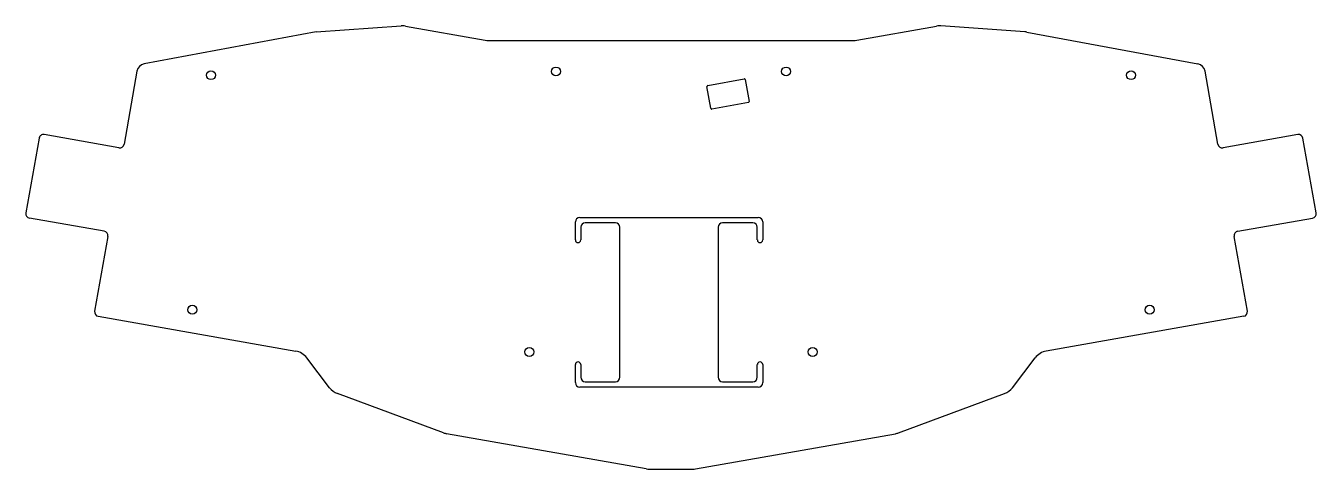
# Model space of a CAD drawing. Header units: inches. Extents: x 0 to 290, y 0 to 100.
import ezdxf

# ---------------------------------------------------------------- set-up
doc = ezdxf.new("R2010")
doc.units = ezdxf.units.IN
doc.header["$MEASUREMENT"] = 0
doc.layers.add('BLACK', color=7, linetype='Continuous')
doc.layers.add('Outline', color=7, linetype='Continuous')

msp = doc.modelspace()

# ---------------------------------------------------------------- linework, layer by layer
for centre, start, end in [((124.09, 51.5), 180, 0), ((164.98, 51.5), 180, 0), ((124.09, 23.5), 0, 180), ((164.98, 23.5), 0, 180)]:
    msp.add_arc(centre, 0.605, start, end)
at = {"layer": 'BLACK', "linetype": 'Continuous'}
for p, q in [((153.22, 86.18), (161.43, 87.7)), ((161.67, 87.54), (162.53, 82.61)), ((153.9, 81.09), (153.06, 85.95)), ((162.36, 82.38), (154.13, 80.92)), ((123.48, 51.5), (123.48, 55.55)), ((124.48, 56.55), (164.58, 56.55)), ((132.48, 55.34), (125.69, 55.34)), ((163.37, 55.34), (156.58, 55.34)), ((165.58, 55.55), (165.58, 51.5)), ((124.69, 54.34), (124.69, 51.5)), ((133.48, 20.66), (133.48, 54.34)), ((155.58, 54.34), (155.58, 20.66)), ((164.37, 51.5), (164.37, 54.34)), ((123.48, 19.45), (123.48, 23.5)), ((124.69, 23.5), (124.69, 20.66)), ((164.37, 20.66), (164.37, 23.5)), ((165.58, 23.5), (165.58, 19.45)), ((164.58, 18.45), (124.48, 18.45)), ((125.69, 19.66), (132.48, 19.66)), ((156.58, 19.66), (163.37, 19.66)), ((164.97, 18.45), (164.97, 18.45))]:
    msp.add_line(p, q, dxfattribs=at)
for centre, radius, start, end in [((161.47, 87.5), 0.2, 9.889, 100.4529), ((153.26, 85.99), 0.2, 100.4529, 189.7861), ((162.33, 82.58), 0.2, 280.0386, 9.889), ((154.09, 81.12), 0.2, 189.7861, 280.0386), ((124.48, 55.55), 1, 90, 180), ((125.69, 54.34), 1, 90, 180), ((132.48, 54.34), 1, 0, 90), ((156.58, 54.34), 1, 90, 180), ((163.37, 54.34), 1, 0, 90), ((164.58, 55.55), 1, 0, 90), ((125.69, 20.66), 1, 180, 270), ((132.48, 20.66), 1, 270, 0), ((156.58, 20.66), 1, 180, 270), ((163.37, 20.66), 1, 270, 0), ((124.48, 19.45), 1, 180, 270), ((164.58, 19.45), 1, 270, 0)]:
    msp.add_arc(centre, radius, start, end, dxfattribs=at)
at = {"layer": 'Outline', "color": 7, "true_color": 0xffffff}
for p, q in [((65.22, 98.26), (84.32, 99.61)), ((85.29, 99.56), (103.22, 96.39)), ((186.72, 96.39), (204.65, 99.56)), ((224.5, 98.28), (205.63, 99.61)), ((65.22, 98.26), (26.58, 91.06)), ((103.92, 96.33), (186.03, 96.33)), ((224.95, 98.22), (263.36, 91.06)), ((24.98, 89.44), (22.08, 73.03)), ((267.86, 73.03), (264.97, 89.44)), ((2.98, 74.37), (0.02, 57.58)), ((20.93, 72.22), (4.13, 75.18)), ((285.81, 75.18), (269.02, 72.22)), ((289.93, 57.58), (286.97, 74.37)), ((17.62, 53.46), (0.83, 56.42)), ((272.33, 53.46), (289.12, 56.42)), ((18.43, 52.3), (15.47, 35.51)), ((274.48, 35.51), (271.52, 52.3)), ((16.28, 34.35), (60.66, 26.52)), ((273.67, 34.35), (229.29, 26.52)), ((68.26, 18.3), (63.14, 25.01)), ((221.68, 18.3), (226.8, 25.01)), ((93.85, 8.16), (70.05, 16.97)), ((196.09, 8.16), (219.89, 16.97)), ((139.43, 0.06), (94.54, 7.98)), ((150.51, 0.06), (195.4, 7.98)), ((140.13, 0), (149.82, 0))]:
    msp.add_line(p, q, dxfattribs=at)
for centre in [(119.12, 89.36), (170.83, 89.36), (41.6, 88.52), (248.35, 88.52), (37.43, 35.82), (252.52, 35.82), (113.13, 26.34), (176.81, 26.34)]:
    msp.add_circle(centre, 1, dxfattribs=at)
for centre, radius, start, end in [((84.6, 95.62), 4, 80, 94.0362), ((205.35, 95.62), 4, 85.9638, 100), ((103.92, 100.33), 4, 260, 270), ((186.03, 100.33), 4, 270, 280), ((224.22, 94.29), 4, 79.444, 85.9638), ((26.95, 89.09), 2, 100.556, 170), ((263, 89.09), 2, 10, 79.444), ((3.96, 74.19), 1, 80, 170), ((21.1, 73.2), 1, 260, 350), ((268.85, 73.2), 1, 190, 280), ((285.98, 74.19), 1, 10, 100), ((1, 57.4), 1, 170, 260), ((288.95, 57.4), 1, 280, 10), ((17.44, 52.47), 1, 350, 80), ((272.5, 52.47), 1, 100, 190), ((16.45, 35.33), 1, 170, 260), ((273.49, 35.33), 1, 280, 10), ((59.96, 22.59), 4, 37.3179, 80), ((229.98, 22.59), 4, 100, 142.6821), ((71.44, 20.72), 4, 217.3179, 249.693), ((218.5, 20.72), 4, 290.307, 322.6821), ((95.24, 11.92), 4, 249.693, 260), ((194.71, 11.92), 4, 280, 290.307), ((140.13, 4), 4, 260, 270), ((149.82, 4), 4, 270, 280)]:
    msp.add_arc(centre, radius, start, end, dxfattribs=at)

doc.saveas('drawing.dxf')
